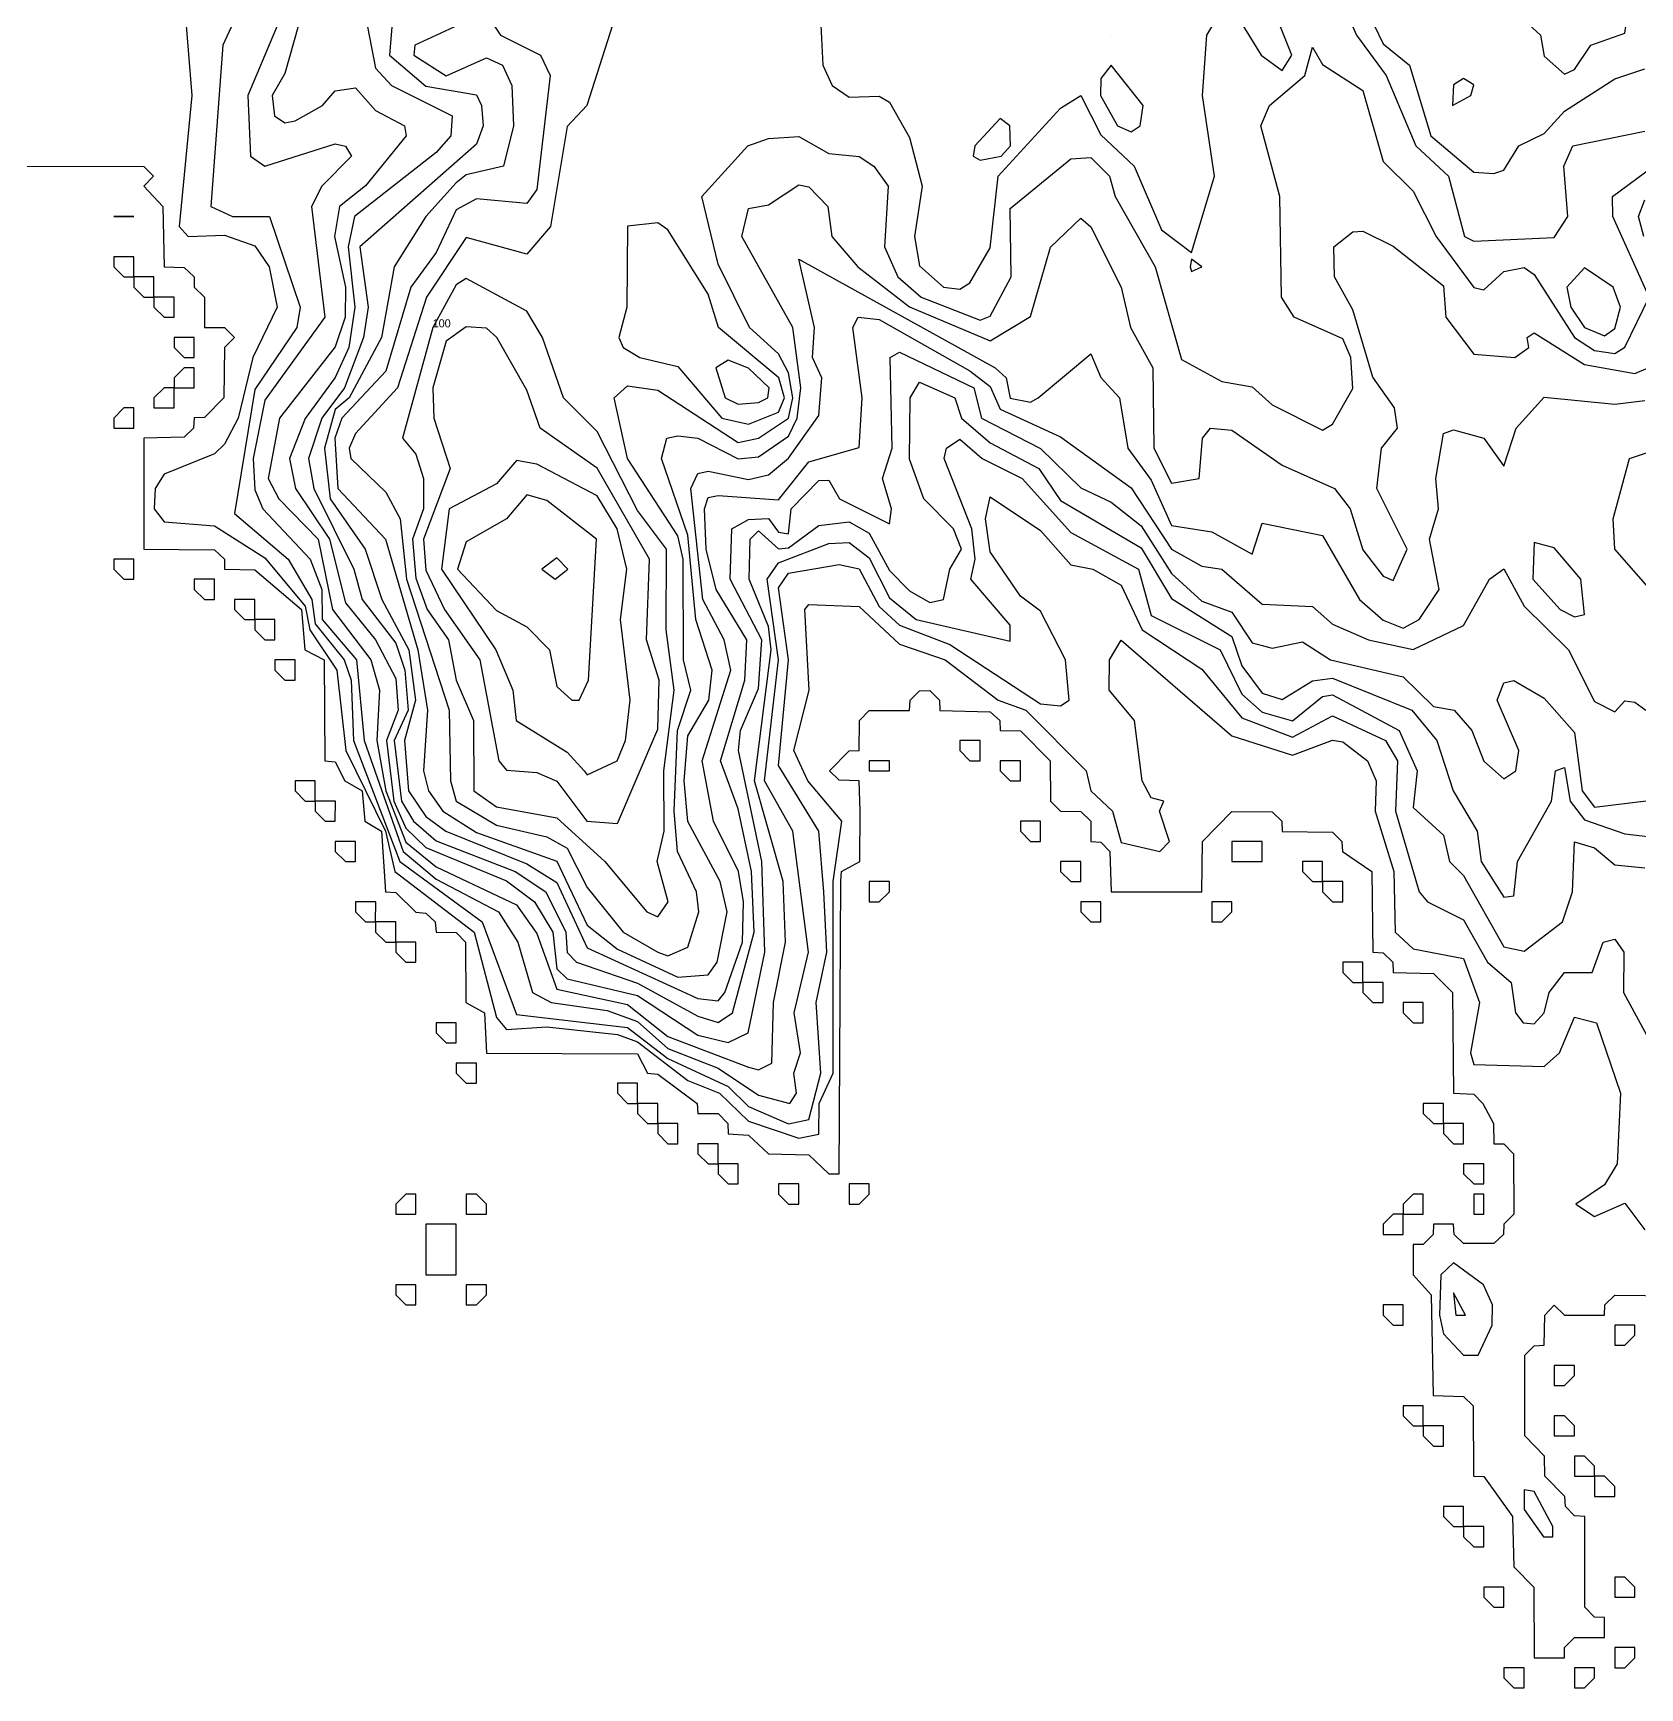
# Model space of a CAD drawing. Header units: metres. Extents: x 310028 to 360472, y 4137098 to 4159193.
# Drawn here: x 351607 to 354000, y 4140818 to 4143280 of the extents above; entities that cross this region are included whole.
import ezdxf

# ---------------------------------------------------------------- set-up
doc = ezdxf.new("R2010")
doc.units = ezdxf.units.M
for name, color, linetype in [('COAST', 5, 'Continuous'), ('CONTOUR', 254, 'Continuous'), ('CONTOUR_INDEX', 33, 'Continuous'), ('CONTOUR_LABELS', 7, 'Continuous')]:
    doc.layers.add(name, color=color, linetype=linetype)

msp = doc.modelspace()

# ---------------------------------------------------------------- linework, layer by layer
at = {"layer": 'COAST'}
for points in [[(351562.5, 4143082.4), (351772.5, 4143081.8), (351787, 4143067.5), (351772.5, 4143052.5), (351800.5, 4143022.5), (351802.4, 4142932.5), (351832.5, 4142931.7), (351847.2, 4142917.5), (351847.5, 4142902.5), (351862.5, 4142887.5), (351862.5, 4142842.5), (351892.5, 4142842.4), (351907.5, 4142827.5), (351892.5, 4142812.5), (351891.4, 4142737.5), (351862.5, 4142708.3), (351847.5, 4142707.6), (351846.5, 4142692.5), (351832.5, 4142679.2), (351772.4, 4142677.5), (351772.4, 4142512.5), (351877.5, 4142511.4), (351892.3, 4142497.5), (351892.5, 4142482.5), (351937.5, 4142481.6), (352007.2, 4142422.5), (352012.3, 4142362.5), (352040.8, 4142347.5), (352042.1, 4142197.5), (352057.5, 4142195.7), (352071.6, 4142167.5), (352097.5, 4142152.5), (352101.4, 4142107.5), (352126.4, 4142092.5), (352132.3, 4142002.5), (352147.5, 4142001.6), (352177.5, 4141972), (352192.5, 4141970.5), (352206.2, 4141957.5), (352207.5, 4141942.2), (352237.5, 4141942), (352251.2, 4141927.5), (352252, 4141837.5), (352279.6, 4141822.5), (352282.5, 4141762.3), (352507.5, 4141761.4), (352522.5, 4141732.4), (352537.5, 4141731), (352596.4, 4141687.5), (352597.5, 4141672.3), (352627.5, 4141672.3), (352641.7, 4141657.5), (352642.5, 4141642.4), (352672.5, 4141640.4), (352702.5, 4141612.2), (352762.5, 4141610.8), (352792.5, 4141582.5), (352807.5, 4141582.5), (352810.2, 4142017.5), (352811.2, 4142032.5), (352838.3, 4142047.5), (352838.8, 4142122.5), (352837.5, 4142167.5), (352807.5, 4142168.5), (352793.4, 4142182.5), (352822.5, 4142212.4), (352837.5, 4142212.5), (352837.8, 4142257.5), (352852.5, 4142272), (352912.5, 4142272.2), (352913.5, 4142287.5), (352927.5, 4142301.6), (352942.5, 4142301.8), (352957, 4142287.5), (352957.5, 4142272.4), (353032.5, 4142270.5), (353046.7, 4142257.5), (353047.5, 4142242.3), (353077.5, 4142242.2), (353121.8, 4142197.5), (353122.5, 4142137.5), (353137.5, 4142122.5), (353167.5, 4142121.7), (353182.3, 4142107.5), (353182.3, 4142077.5), (353197.5, 4142076.4), (353210.8, 4142062.5), (353212.5, 4142002.5), (353347.5, 4142002.5), (353348.6, 4142077.5), (353392.5, 4142121.8), (353452.5, 4142121.6), (353466.9, 4142107.5), (353467.5, 4142092.4), (353542.5, 4142091.1), (353556.4, 4142077.5), (353557.4, 4142062.5), (353601, 4142032.5), (353602.4, 4141912.5), (353617.5, 4141911.8), (353632.2, 4141897.5), (353632.5, 4141882.5), (353692.5, 4141880.7), (353721.1, 4141852.5), (353722.4, 4141702.5), (353752.5, 4141701), (353766.3, 4141687.5), (353782.1, 4141657.5), (353782.4, 4141627.5), (353797.5, 4141627.1), (353812, 4141612.5), (353812.2, 4141522.5), (353797.4, 4141507.5), (353796.8, 4141492.5), (353782.5, 4141478.7), (353737.5, 4141479.1), (353723.4, 4141492.5), (353722.5, 4141507.7), (353692.5, 4141507.5), (353692.3, 4141492.5), (353677.5, 4141477.6), (353662.5, 4141477.5), (353662.4, 4141432.5), (353689.1, 4141402.5), (353692.4, 4141252.5), (353737.5, 4141251.4), (353751.9, 4141237.5), (353752.4, 4141132.5), (353767.5, 4141132.1), (353810.4, 4141072.5), (353812.2, 4140997.5), (353842.1, 4140967.5), (353842.5, 4140862.5), (353887.5, 4140862.5), (353887.5, 4140877.5), (353902.5, 4140892.3), (353947.5, 4140892.5), (353947.5, 4140922.5), (353932.5, 4140922.7), (353918.1, 4140937.5), (353917.8, 4141072.5), (353902.5, 4141073.8), (353889.3, 4141087.5), (353888.1, 4141102.5), (353858.5, 4141132.5), (353857.9, 4141162.5), (353828.7, 4141192.5), (353828.7, 4141312.5), (353842.5, 4141326.8), (353857.6, 4141327.5), (353858.3, 4141372.5), (353872.5, 4141387.1), (353887.5, 4141372.4), (353947.5, 4141372.5), (353947.6, 4141387.5), (353962.5, 4141401.8), (354052.5, 4141401.2)], [(351727.5, 4143007.5), (351757.5, 4143007.5), (351727.5, 4143007.5)], [(351727.5, 4142932.5), (351742.5, 4142917.5), (351757.5, 4142917.5), (351757.5, 4142947.5), (351727.5, 4142947.5), (351727.5, 4142932.5)], [(351757.5, 4142902.5), (351772.5, 4142887.5), (351787.5, 4142887.5), (351787.5, 4142917.5), (351757.5, 4142917.5), (351757.5, 4142902.5)], [(351787.5, 4142872.5), (351802.5, 4142857.5), (351817.5, 4142857.5), (351817.5, 4142887.5), (351787.5, 4142887.5), (351787.5, 4142872.5)], [(351817.5, 4142812.5), (351832.5, 4142797.5), (351847.5, 4142797.5), (351847.5, 4142827.5), (351817.5, 4142827.5), (351817.5, 4142812.5)], [(351817.5, 4142752.5), (351847.5, 4142752.5), (351847.5, 4142782.5), (351832.5, 4142782.5), (351817.5, 4142767.5), (351817.5, 4142752.5)], [(351787.5, 4142722.5), (351817.5, 4142722.5), (351817.5, 4142752.5), (351802.5, 4142752.5), (351787.5, 4142737.5), (351787.5, 4142722.5)], [(351727.5, 4142692.5), (351757.5, 4142692.5), (351757.5, 4142722.5), (351742.5, 4142722.5), (351727.5, 4142707.5), (351727.5, 4142692.5)], [(351727.5, 4142482.5), (351742.5, 4142467.5), (351757.5, 4142467.5), (351757.5, 4142497.5), (351727.5, 4142497.5), (351727.5, 4142482.5)], [(351847.5, 4142452.5), (351862.5, 4142437.5), (351877.5, 4142437.5), (351877.5, 4142467.5), (351847.5, 4142467.5), (351847.5, 4142452.5)], [(351907.5, 4142422.5), (351922.5, 4142407.5), (351937.5, 4142407.5), (351937.5, 4142437.5), (351907.5, 4142437.5), (351907.5, 4142422.5)], [(351937.5, 4142392.5), (351952.5, 4142377.5), (351967.5, 4142377.5), (351967.6, 4142407.5), (351937.5, 4142407.5), (351937.5, 4142392.5)], [(351967.5, 4142332.5), (351982.5, 4142317.5), (351997.5, 4142317.5), (351997.6, 4142347.5), (351967.5, 4142347.5), (351967.5, 4142332.5)], [(352987.5, 4142212.5), (353002.5, 4142197.5), (353017.5, 4142197.5), (353017.5, 4142227.5), (352987.5, 4142227.5), (352987.5, 4142212.5)], [(352852.5, 4142182.5), (352882.5, 4142182.5), (352882.5, 4142197.5), (352852.5, 4142197.5), (352852.5, 4142182.5)], [(353047.5, 4142182.5), (353062.5, 4142167.5), (353077.5, 4142167.5), (353077.5, 4142197.5), (353047.5, 4142197.5), (353047.5, 4142182.5)], [(351997.5, 4142152.5), (352012.5, 4142137.5), (352027.5, 4142137.5), (352027.5, 4142167.5), (351997.5, 4142167.5), (351997.5, 4142152.5)], [(352027.5, 4142122.5), (352042.5, 4142107.5), (352057.5, 4142107.5), (352057.6, 4142137.5), (352027.5, 4142137.5), (352027.5, 4142122.5)], [(353077.5, 4142092.5), (353092.5, 4142077.5), (353107.5, 4142077.5), (353107.5, 4142107.5), (353077.5, 4142107.5), (353077.5, 4142092.5)], [(352057.5, 4142062.5), (352072.5, 4142047.5), (352087.5, 4142047.5), (352087.6, 4142077.5), (352057.5, 4142077.5), (352057.5, 4142062.5)], [(353392.5, 4142062.5), (353392.5, 4142047.5), (353437.5, 4142047.5), (353437.5, 4142077.5), (353392.5, 4142077.5), (353392.5, 4142062.5)], [(353137.5, 4142032.5), (353152.5, 4142017.5), (353167.5, 4142017.5), (353167.5, 4142047.5), (353137.5, 4142047.5), (353137.5, 4142032.5)], [(353497.5, 4142032.5), (353512.5, 4142017.5), (353527.5, 4142017.5), (353527.5, 4142047.5), (353497.5, 4142047.5), (353497.5, 4142032.5)], [(352852.5, 4142002.5), (352852.5, 4141987.5), (352867.5, 4141987.5), (352882.5, 4142002.5), (352882.5, 4142017.5), (352852.5, 4142017.5), (352852.5, 4142002.5)], [(353527.5, 4142002.5), (353542.5, 4141987.5), (353557.5, 4141987.5), (353557.5, 4142017.5), (353527.5, 4142017.5), (353527.5, 4142002.5)], [(352087.5, 4141972.5), (352102.5, 4141957.5), (352117.5, 4141957.5), (352117.6, 4141987.5), (352087.5, 4141987.5), (352087.5, 4141972.5)], [(353167.5, 4141972.5), (353182.5, 4141957.5), (353197.5, 4141957.5), (353197.5, 4141987.5), (353167.5, 4141987.5), (353167.5, 4141972.5)], [(353362.5, 4141972.5), (353362.5, 4141957.5), (353377.5, 4141957.5), (353392.5, 4141972.5), (353392.5, 4141987.5), (353362.5, 4141987.5), (353362.5, 4141972.5)], [(352117.5, 4141942.5), (352132.5, 4141927.5), (352147.5, 4141927.5), (352147.5, 4141957.5), (352117.5, 4141957.5), (352117.5, 4141942.5)], [(352147.5, 4141912.5), (352162.5, 4141897.5), (352177.5, 4141897.5), (352177.5, 4141927.5), (352147.5, 4141927.5), (352147.5, 4141912.5)], [(353557.5, 4141882.5), (353572.5, 4141867.5), (353587.5, 4141867.5), (353587.5, 4141897.5), (353557.5, 4141897.5), (353557.5, 4141882.5)], [(353587.5, 4141852.5), (353602.5, 4141837.5), (353617.5, 4141837.5), (353617.5, 4141867.5), (353587.5, 4141867.5), (353587.5, 4141852.5)], [(353647.5, 4141822.5), (353662.5, 4141807.5), (353677.5, 4141807.5), (353677.5, 4141837.5), (353647.5, 4141837.5), (353647.5, 4141822.5)], [(352207.5, 4141792.5), (352222.5, 4141777.5), (352237.5, 4141777.5), (352237.5, 4141807.5), (352207.5, 4141807.5), (352207.5, 4141792.5)], [(352237.5, 4141732.5), (352252.5, 4141717.5), (352267.5, 4141717.5), (352267.5, 4141747.5), (352237.5, 4141747.5), (352237.5, 4141732.5)], [(352477.5, 4141702.5), (352492.5, 4141687.5), (352507.5, 4141687.5), (352507.6, 4141717.5), (352477.5, 4141717.5), (352477.5, 4141702.5)], [(352507.5, 4141672.5), (352522.5, 4141657.5), (352537.5, 4141657.5), (352537.5, 4141687.5), (352507.5, 4141687.5), (352507.5, 4141672.5)], [(353677.5, 4141672.5), (353692.5, 4141657.5), (353707.5, 4141657.5), (353707.5, 4141687.5), (353677.5, 4141687.5), (353677.5, 4141672.5)], [(352537.5, 4141642.5), (352552.5, 4141627.5), (352567.5, 4141627.5), (352567.5, 4141657.5), (352537.5, 4141657.5), (352537.5, 4141642.5)], [(353707.5, 4141642.5), (353722.5, 4141627.5), (353737.5, 4141627.5), (353737.5, 4141657.5), (353707.5, 4141657.5), (353707.5, 4141642.5)], [(352597.5, 4141612.5), (352612.5, 4141597.5), (352627.5, 4141597.5), (352627.5, 4141627.5), (352597.5, 4141627.5), (352597.5, 4141612.5)], [(352627.5, 4141582.5), (352642.5, 4141567.5), (352657.5, 4141567.5), (352657.5, 4141597.5), (352627.5, 4141597.5), (352627.5, 4141582.5)], [(353737.5, 4141582.5), (353752.5, 4141567.5), (353767.5, 4141567.5), (353767.5, 4141597.5), (353737.5, 4141597.5), (353737.5, 4141582.5)], [(352147.5, 4141522.5), (352177.5, 4141522.5), (352177.5, 4141552.5), (352162.5, 4141552.5), (352147.5, 4141537.5), (352147.5, 4141522.5)], [(352252.5, 4141522.5), (352282.5, 4141522.5), (352282.5, 4141537.5), (352267.5, 4141552.5), (352252.5, 4141552.5), (352252.5, 4141522.5)], [(352717.5, 4141552.5), (352732.5, 4141537.5), (352747.5, 4141537.5), (352747.5, 4141567.5), (352717.5, 4141567.5), (352717.5, 4141552.5)], [(352822.5, 4141552.5), (352822.5, 4141537.5), (352837.5, 4141537.5), (352852.5, 4141552.5), (352852.5, 4141567.5), (352822.5, 4141567.5), (352822.5, 4141552.5)], [(353647.5, 4141522.5), (353677.5, 4141522.5), (353677.5, 4141552.5), (353662.5, 4141552.5), (353647.5, 4141537.5), (353647.5, 4141522.5)], [(353752.5, 4141522.5), (353767.5, 4141522.5), (353767.5, 4141552.5), (353752.5, 4141552.5), (353752.5, 4141522.5)], [(352192.4, 4141432.5), (352237.6, 4141432.5), (352237.5, 4141507.5), (352192.5, 4141507.5), (352192.4, 4141432.5)], [(353617.5, 4141492.5), (353647.5, 4141492.5), (353647.5, 4141522.5), (353632.5, 4141522.5), (353617.5, 4141507.5), (353617.5, 4141492.5)], [(352147.5, 4141402.5), (352162.5, 4141387.5), (352177.5, 4141387.5), (352177.5, 4141417.5), (352147.5, 4141417.5), (352147.5, 4141402.5)], [(352252.5, 4141402.5), (352252.5, 4141387.5), (352267.5, 4141387.5), (352282.5, 4141402.5), (352282.5, 4141417.5), (352252.5, 4141417.5), (352252.5, 4141402.5)], [(353617.5, 4141372.5), (353632.5, 4141357.5), (353647.5, 4141357.5), (353647.5, 4141387.5), (353617.5, 4141387.5), (353617.5, 4141372.5)], [(353962.5, 4141342.5), (353962.5, 4141327.5), (353977.5, 4141327.5), (353992.5, 4141342.5), (353992.5, 4141357.5), (353962.5, 4141357.5), (353962.5, 4141342.5)], [(353872.5, 4141282.5), (353872.5, 4141267.5), (353887.5, 4141267.5), (353902.5, 4141282.5), (353902.5, 4141297.5), (353872.5, 4141297.5), (353872.5, 4141282.5)], [(353647.5, 4141222.5), (353662.5, 4141207.5), (353677.5, 4141207.5), (353677.5, 4141237.5), (353647.5, 4141237.5), (353647.5, 4141222.5)], [(353677.5, 4141192.5), (353692.5, 4141177.5), (353707.5, 4141177.5), (353707.5, 4141207.5), (353677.5, 4141207.5), (353677.5, 4141192.5)], [(353872.5, 4141192.5), (353902.5, 4141192.5), (353902.5, 4141207.5), (353887.5, 4141222.5), (353872.5, 4141222.5), (353872.5, 4141192.5)], [(353902.5, 4141132.5), (353932.5, 4141132.5), (353932.5, 4141147.5), (353917.5, 4141162.5), (353902.5, 4141162.5), (353902.5, 4141132.5)], [(353932.5, 4141102.5), (353962.5, 4141102.5), (353962.5, 4141117.5), (353947.5, 4141132.5), (353932.5, 4141132.5), (353932.5, 4141102.5)], [(353707.5, 4141072.5), (353722.5, 4141057.5), (353737.5, 4141057.5), (353737.5, 4141087.5), (353707.5, 4141087.5), (353707.5, 4141072.5)], [(353737.5, 4141042.5), (353752.5, 4141027.5), (353767.5, 4141027.5), (353767.5, 4141057.5), (353737.5, 4141057.5), (353737.5, 4141042.5)], [(353767.5, 4140952.5), (353782.5, 4140937.5), (353797.5, 4140937.5), (353797.5, 4140967.5), (353767.5, 4140967.5), (353767.5, 4140952.5)], [(353962.5, 4140952.5), (353992.5, 4140952.5), (353992.5, 4140967.5), (353977.5, 4140982.5), (353962.5, 4140982.5), (353962.5, 4140952.5)], [(353962.5, 4140862.5), (353962.5, 4140847.5), (353977.5, 4140847.5), (353992.5, 4140862.5), (353992.5, 4140877.5), (353962.5, 4140877.5), (353962.5, 4140862.5)], [(353797.5, 4140832.5), (353812.5, 4140817.5), (353827.5, 4140817.5), (353827.5, 4140847.5), (353797.5, 4140847.5), (353797.5, 4140832.5)], [(353902.5, 4140832.5), (353902.5, 4140817.5), (353917.5, 4140817.5), (353932.5, 4140832.5), (353932.5, 4140847.5), (353902.5, 4140847.5), (353902.5, 4140832.5)]]:
    msp.add_lwpolyline(points, dxfattribs=at)
at = {"layer": 'CONTOUR'}
for points, elevation in [([(353797.5, 4143327.3), (353851.8, 4143277.5), (353857.5, 4143246.1), (353887.5, 4143219.2), (353902.5, 4143226.2), (353926.9, 4143262.5), (353977.5, 4143280.3), (353986.1, 4143337.5)], 120), ([(351833.1, 4143322.5), (351844, 4143187.5), (351825, 4142992.5), (351838.3, 4142977.5), (351892.5, 4142979.8), (351937.5, 4142964), (351959.1, 4142932.5), (351971.1, 4142872.5), (351934.8, 4142797.5), (351912.6, 4142707.5), (351892.5, 4142668.6), (351877.5, 4142654.2), (351802.5, 4142624), (351789.1, 4142602.5), (351788, 4142572.5), (351802.5, 4142553.2), (351877.5, 4142547.3), (351952.5, 4142499.3), (352012.5, 4142427.6), (352019.6, 4142392.5), (352059.8, 4142332.5), (352072.9, 4142212.5), (352132.3, 4142092.5), (352146.2, 4142032.5), (352264.1, 4141942.5), (352297.5, 4141815.2), (352312.5, 4141797.4), (352372.5, 4141801.6), (352477.5, 4141789.9), (352507.5, 4141779.1), (352582.5, 4141721.3), (352629.6, 4141702.5), (352672.5, 4141660.8), (352747.5, 4141635.5), (352777.5, 4141641.8), (352777.8, 4141687.5), (352798.8, 4141732.5), (352799, 4142017.5), (352811.7, 4142107.5), (352761.1, 4142167.5), (352740.2, 4142212.5), (352763.2, 4142302.5), (352756.4, 4142422.5), (352762.5, 4142429.9), (352837.5, 4142427.2), (352897.5, 4142371.2), (352965.7, 4142347.5), (353044.6, 4142287.5), (353085.5, 4142272.5), (353175.3, 4142182.5), (353182.5, 4142152.5), (353214.7, 4142122.5), (353227.5, 4142076), (353285, 4142062.5), (353299.8, 4142077.5), (353284.6, 4142122.5), (353291, 4142137.5), (353272.5, 4142142.5), (353259, 4142167.5), (353247.3, 4142257.5), (353209.8, 4142302.5), (353210.3, 4142347.5), (353227.5, 4142377), (353392.5, 4142234.3), (353482.5, 4142205.8), (353542.5, 4142228), (353557.5, 4142225.4), (353594.4, 4142197.5), (353607.2, 4142167.5), (353605.7, 4142122.5), (353633.4, 4142032.5), (353635.6, 4141942.5), (353662.5, 4141917.6), (353737.5, 4141902.9), (353760.9, 4141837.5), (353747.8, 4141762.5), (353752.5, 4141745.4), (353857.5, 4141742.6), (353880.5, 4141762.5), (353902.5, 4141815.6), (353935.6, 4141807.5), (353971.1, 4141702.5), (353966.1, 4141597.5), (353947.5, 4141566.2), (353904.5, 4141537.5), (353932.5, 4141519.3), (353977.5, 4141538.9), (354007.5, 4141499.1)], 10), ([(351917.7, 4143322.5), (351890, 4143262.5), (351872, 4143022.5), (351904.4, 4143007.5), (351959.3, 4143007.5), (352005.1, 4142872.5), (352000.4, 4142842.5), (351937.5, 4142750.2), (351907.5, 4142565.7), (351987.4, 4142497.5), (352022.6, 4142437.5), (352027.5, 4142401.3), (352070.8, 4142347.5), (352081, 4142317.5), (352084.4, 4142227.5), (352153.5, 4142047.5), (352276.2, 4141957.5), (352327.5, 4141819.8), (352492.5, 4141800.6), (352552.5, 4141754.2), (352642.5, 4141712.4), (352672.5, 4141682.7), (352732.5, 4141657), (352762.5, 4141663.4), (352780.2, 4141732.5), (352773.4, 4141837.5), (352789.2, 4141912.5), (352784.9, 4142002.5), (352777.4, 4142092.5), (352717.5, 4142190.3), (352732.3, 4142347.5), (352717.5, 4142455), (352732.5, 4142476.6), (352807.5, 4142489.6), (352837.5, 4142483), (352867.5, 4142426.9), (352897.5, 4142399.2), (352972.5, 4142370.5), (353107.5, 4142282.2), (353137.5, 4142279.2), (353150.1, 4142287.5), (353144.5, 4142347.5), (353107.5, 4142420.3), (353077.5, 4142442.2), (353032.5, 4142508.4), (353025.7, 4142557.5), (353032.5, 4142590.4), (353107.5, 4142540.2), (353152.5, 4142489.1), (353185.4, 4142482.5), (353227.5, 4142458.7), (353258.8, 4142392.5), (353347.5, 4142333.8), (353407.5, 4142261.3), (353482.5, 4142232.5), (353542.5, 4142264.2), (353621.2, 4142227.5), (353638.8, 4142197.5), (353636, 4142122.5), (353671.5, 4142002.5), (353683.5, 4141987.5), (353737.5, 4141960.9), (353773.3, 4141897.5), (353808.2, 4141867.5), (353814.7, 4141822.5), (353826.3, 4141807.5), (353842.5, 4141806), (353857.5, 4141822.1), (353864.7, 4141852.5), (353887.5, 4141882.2), (353929.1, 4141882.5), (353945.4, 4141927.5), (353962.5, 4141931.9), (353976, 4141912.5), (353975.8, 4141852.5), (354016.1, 4141777.5)], 20), ([(351977.7, 4143307.5), (351927.4, 4143187.5), (351931.4, 4143097.5), (351952.5, 4143082.2), (352057.5, 4143115.9), (352072.5, 4143112.4), (352081.7, 4143097.5), (352037.5, 4143052.5), (352022.1, 4143022.5), (352042, 4142857.5), (351952.5, 4142734.3), (351935.2, 4142647.5), (351937.5, 4142600.8), (351949.5, 4142572.5), (352020.1, 4142497.5), (352037.6, 4142452.5), (352038, 4142407.5), (352089.2, 4142347.5), (352100.5, 4142227.5), (352158.3, 4142062.5), (352207.5, 4142021.4), (352300.6, 4141972.5), (352329.3, 4141927.5), (352351.3, 4141852.5), (352378.8, 4141837.5), (352462.5, 4141825.6), (352507.5, 4141809.4), (352552.5, 4141769.3), (352627.5, 4141739.8), (352687.5, 4141699.8), (352734.4, 4141687.5), (352744, 4141702.5), (352740.4, 4141732.5), (352750.3, 4141762.5), (352740.9, 4141822.5), (352762.1, 4141912.5), (352738.6, 4142092.5), (352696.4, 4142167.5), (352717.2, 4142347.5), (352700.7, 4142467.5), (352717.5, 4142492.2), (352792.5, 4142520.6), (352822.5, 4142522.2), (352852.5, 4142499.4), (352882.5, 4142440), (352922.4, 4142407.5), (353062.5, 4142375.4), (353062.5, 4142399.1), (353003.6, 4142467.5), (353010.4, 4142497.5), (353005.3, 4142542.5), (352964.1, 4142647.5), (352967.5, 4142662.5), (352987.5, 4142676.2), (353020.7, 4142647.5), (353080.4, 4142617.5), (353152.5, 4142537.1), (353253.2, 4142482.5), (353272.5, 4142413.8), (353374.8, 4142362.5), (353407.5, 4142296.7), (353437.5, 4142269.9), (353482.5, 4142257), (353527.5, 4142293.2), (353542.5, 4142295.5), (353641.5, 4142242.5), (353668.4, 4142182.5), (353662.5, 4142127.8), (353707.5, 4142086.5), (353716.5, 4142047.5), (353737.5, 4142026.6), (353797.5, 4141920.3), (353827.5, 4141913.9), (353884.7, 4141957.5), (353899.4, 4142002.5), (353902.5, 4142076.9), (353932.5, 4142067.7), (353962.5, 4142042.7), (354007.5, 4142038.1)], 30), ([(352143.3, 4143307.5), (352138.1, 4143247.5), (352192.5, 4143201.7), (352267.5, 4143188.6), (352275.3, 4143172.5), (352277.4, 4143142.5), (352267.5, 4143115.4), (352093.9, 4142962.5), (352106.3, 4142872.5), (352099.3, 4142827.5), (352071.4, 4142752.5), (352037.4, 4142707.5), (352017.6, 4142647.5), (352025.6, 4142602.5), (352085, 4142482.5), (352097.5, 4142437.5), (352147.5, 4142372.7), (352161, 4142332.5), (352166.1, 4142272.5), (352145.1, 4142227.5), (352155.8, 4142137.5), (352173.7, 4142107.5), (352207.5, 4142078.3), (352325.3, 4142032.5), (352371, 4142002.5), (352400.6, 4141942.5), (352402.5, 4141912), (352416.8, 4141897.5), (352507.5, 4141866.3), (352597.5, 4141817.3), (352627.5, 4141808), (352648.9, 4141822.5), (352681.2, 4141942.5), (352677.2, 4142032.5), (352657.5, 4142125.9), (352630.8, 4142197.5), (352667, 4142317.5), (352670.2, 4142377.5), (352624.4, 4142452.5), (352609.8, 4142512.5), (352607.4, 4142572.5), (352612.5, 4142589.2), (352627.5, 4142592.1), (352717.5, 4142585.7), (352762.5, 4142642.3), (352837.5, 4142663.8), (352842.1, 4142737.5), (352828, 4142842.5), (352835.8, 4142857.5), (352867.5, 4142854.4), (353002.5, 4142777.9), (353032.5, 4142754.3), (353047.5, 4142720.8), (353137.5, 4142679.7), (353242.5, 4142603.5), (353302.5, 4142512.5), (353347.5, 4142486.9), (353377.5, 4142482.7), (353437.5, 4142430.7), (353512.5, 4142426.9), (353542.5, 4142400.6), (353595.9, 4142377.5), (353662.5, 4142363), (353737.5, 4142398.9), (353776.1, 4142467.5), (353797.5, 4142482.9), (353827.5, 4142427.3), (353893.7, 4142362.5), (353932.5, 4142285.7), (353962.5, 4142270.2), (353977.5, 4142286.8), (353992.5, 4142284.6), (354008.9, 4142272.5)], 60), ([(352283.3, 4143307.5), (352303.6, 4143277.5), (352363.2, 4143247.5), (352377.4, 4143217.5), (352357.5, 4143047.7), (352342.5, 4143026.9), (352267.5, 4143033.7), (352237.5, 4143017.4), (352207.5, 4142953.8), (352169.8, 4142902.5), (352132.5, 4142777.2), (352067, 4142707.5), (352056.7, 4142677.5), (352061.2, 4142602.5), (352132, 4142527.5), (352180.4, 4142362.5), (352194.7, 4142272.5), (352188.7, 4142182.5), (352196.4, 4142152.5), (352217.8, 4142122.5), (352267.5, 4142090.6), (352387.5, 4142047.8), (352432.5, 4141952.7), (352477.5, 4141916.8), (352567.5, 4141875.4), (352612.5, 4141879), (352626.1, 4141897.5), (352640.8, 4141972.5), (352630.3, 4142017.5), (352582.5, 4142107.2), (352577.1, 4142167.5), (352582.5, 4142234.4), (352613.6, 4142287.5), (352618.7, 4142332.5), (352594.3, 4142407.5), (352582.5, 4142533.3), (352543, 4142647.5), (352551, 4142677.5), (352567.5, 4142681), (352597.5, 4142677.7), (352657.5, 4142646.7), (352687.5, 4142649.6), (352732.5, 4142680.5), (352745.2, 4142707.5), (352750.6, 4142752.5), (352738.5, 4142842.5), (352663, 4142977.5), (352672.5, 4143019.4), (352702.5, 4143024.8), (352747.5, 4143054.4), (352762.5, 4143051.9), (352790.8, 4143022.5), (352796.8, 4142977.5), (352835.5, 4142932.5), (352912.5, 4142872.9), (353032.5, 4142822.6), (353092.5, 4142858.8), (353122.5, 4142962), (353167.5, 4143005), (353182.5, 4142992.3), (353227.5, 4142902.1), (353241.3, 4142842.5), (353274.9, 4142782.5), (353276.4, 4142662.5), (353302.5, 4142610.5), (353343.9, 4142617.5), (353348.6, 4142677.5), (353360.6, 4142692.5), (353392.5, 4142689.5), (353467.5, 4142637.4), (353545.4, 4142602.5), (353568.7, 4142572.5), (353587.5, 4142511.5), (353617.5, 4142472.1), (353632.5, 4142465.5), (353653.5, 4142512.5), (353608.1, 4142602.5), (353615.4, 4142662.5), (353639, 4142692.5), (353634.5, 4142722.5), (353602.5, 4142768.2), (353572.5, 4142868.7), (353545.3, 4142917.5), (353544.3, 4142962.5), (353572.5, 4142984.5), (353587.5, 4142985.6), (353632.5, 4142963.5), (353707.5, 4142904.5), (353711.2, 4142857.5), (353752.5, 4142802.8), (353814, 4142797.5), (353834.8, 4142812.5), (353832, 4142827.5), (353842.5, 4142834.3), (353917.5, 4142787), (353992.5, 4142773.6), (354012.4, 4142782.5)], 80), ([(352002.9, 4143292.5), (351982.5, 4143220.4), (351963.7, 4143187.5), (351966.8, 4143157.5), (351982.5, 4143146.8), (351997.5, 4143150), (352038.3, 4143172.5), (352057.5, 4143194.4), (352087.5, 4143198.8), (352117.5, 4143165.5), (352160.4, 4143142.5), (352163.1, 4143127.5), (352102.5, 4143053.2), (352063.9, 4143022.5), (352056.5, 4142977.5), (352072.5, 4142902.5), (352072.1, 4142857.5), (352057.5, 4142813.6), (351974.4, 4142707.5), (351957.4, 4142617.5), (351973.2, 4142587.5), (352032.1, 4142527.5), (352053.1, 4142422.5), (352110.4, 4142347.5), (352123.1, 4142302.5), (352119.5, 4142227.5), (352132.5, 4142152.5), (352162.5, 4142076.1), (352207.5, 4142039.6), (352327.5, 4141982.8), (352357.5, 4141940.5), (352387.5, 4141857.3), (352492.5, 4141834.5), (352552.5, 4141787), (352672.5, 4141741.3), (352687.5, 4141737.2), (352707.2, 4141747.5), (352709.7, 4141837.5), (352727.9, 4141927.5), (352724.2, 4142017.5), (352681.8, 4142167.5), (352706.3, 4142362.5), (352702.5, 4142397.5), (352673.5, 4142467.5), (352675.4, 4142527.5), (352687.5, 4142539.8), (352717.5, 4142513.1), (352732.5, 4142514.6), (352777.5, 4142547.8), (352822.5, 4142553), (352852.5, 4142536.2), (352882.5, 4142480.4), (352912.5, 4142450.2), (352942.5, 4142432.9), (352963.2, 4142437.5), (352972.5, 4142482.5), (352990.1, 4142512.5), (352977.9, 4142542.5), (352933.7, 4142587.5), (352912.5, 4142646.1), (352913.2, 4142737.5), (352927.5, 4142761), (352980, 4142737.5), (352989.7, 4142707.5), (353032.5, 4142670.4), (353105.2, 4142632.5), (353137.5, 4142584.8), (353257.5, 4142514.5), (353302.5, 4142439), (353392.5, 4142382.2), (353407.5, 4142338.6), (353437.5, 4142297.8), (353467.5, 4142288.8), (353512.5, 4142316.2), (353542.5, 4142320.5), (353660.2, 4142272.5), (353697.7, 4142227.5), (353721.9, 4142152.5), (353757.7, 4142092.5), (353763.5, 4142047.5), (353797.5, 4141994.4), (353812.5, 4141996.5), (353817.7, 4142047.5), (353868.4, 4142137.5), (353874.4, 4142182.5), (353887.5, 4142187.5), (353896.3, 4142137.5), (353917.5, 4142109.6), (353977.5, 4142088.7), (354037.5, 4142081.9)], 40), ([(352240.5, 4143292.5), (352175.7, 4143262.5), (352174.6, 4143247.5), (352222.5, 4143217.1), (352282.5, 4143243.5), (352306.5, 4143232.5), (352320.2, 4143202.5), (352322.8, 4143142.5), (352308, 4143082.5), (352252.5, 4143069.4), (352237.5, 4143057.7), (352192.5, 4143007.3), (352144.9, 4142932.5), (352126.3, 4142827.5), (352078, 4142737.5), (352057.5, 4142720.3), (352041.2, 4142662.5), (352049.7, 4142587.5), (352102, 4142512.5), (352126.8, 4142437.5), (352167, 4142362.5), (352177.1, 4142287.5), (352160.4, 4142227.5), (352166.5, 4142152.5), (352192.5, 4142114.3), (352221.8, 4142092.5), (352342.5, 4142043.9), (352387.5, 4142016.3), (352432.5, 4141918.8), (352597.5, 4141843.5), (352627.5, 4141840.3), (352637.5, 4141852.5), (352663.9, 4141927.5), (352665.2, 4141987.5), (352658, 4142032.5), (352620.5, 4142107.5), (352603.5, 4142197.5), (352646.2, 4142332.5), (352636.7, 4142377.5), (352604.6, 4142437.5), (352587, 4142602.5), (352597.5, 4142625.2), (352612.5, 4142628.3), (352672.5, 4142616), (352702.5, 4142623), (352732.5, 4142648), (352777.5, 4142711.4), (352781.9, 4142767.5), (352768.1, 4142797.5), (352771.1, 4142842.5), (352747.5, 4142943.9), (353039.8, 4142782.5), (353056.4, 4142767.5), (353062.5, 4142737.3), (353092.5, 4142731.4), (353104, 4142737.5), (353182.5, 4142803.3), (353197.5, 4142768), (353225.3, 4142737.5), (353237.3, 4142662.5), (353272.5, 4142614.9), (353302.5, 4142547.8), (353362.5, 4142538.1), (353422.5, 4142505), (353437.5, 4142551.1), (353527.5, 4142532.5), (353582.4, 4142437.5), (353617.5, 4142406.7), (353647.5, 4142394.8), (353671.2, 4142407.5), (353701.1, 4142452.5), (353686.7, 4142527.5), (353700.3, 4142572.5), (353696.2, 4142617.5), (353707.5, 4142684.7), (353722.5, 4142689.8), (353767.5, 4142677.5), (353797.5, 4142635.7), (353815.7, 4142692.5), (353857.5, 4142738.5), (353962.5, 4142728.3), (354007.5, 4142733.4)], 70), ([(352470.1, 4143292.5), (352431.8, 4143172.5), (352402.5, 4143141.7), (352377.9, 4142992.5), (352342.5, 4142951.5), (352252.5, 4142976.2), (352193.4, 4142887.5), (352150, 4142752.5), (352087.5, 4142684.7), (352078.1, 4142662.5), (352080.6, 4142647.5), (352132.5, 4142597.2), (352154.2, 4142557.5), (352163.5, 4142467.5), (352227, 4142272.5), (352229, 4142167.5), (352237.5, 4142137.5), (352297.5, 4142101.8), (352372.5, 4142084), (352402.5, 4142067.3), (352432.5, 4142008.6), (352485.9, 4141942.5), (352537.9, 4141912.5)], 90), ([(353212.3, 4143277.5), (353212.3, 4143277.5)], 110), ([(353604.5, 4143292.5), (353617.5, 4143264.7), (353657.1, 4143232.5), (353688.8, 4143127.5), (353752.5, 4143073.3), (353782.5, 4143071.6), (353797.5, 4143076.6), (353819.9, 4143112.5), (353857.5, 4143130.8), (353887.5, 4143164.4), (353962.5, 4143212.4), (354007.5, 4143227.1)], 110), ([(352537.9, 4141912.5), (352552.5, 4141907.1), (352582.5, 4141919.9), (352598.8, 4141972.5), (352595.1, 4142002.5), (352567.2, 4142062.5), (352561.9, 4142122.5), (352567, 4142242.5), (352586.8, 4142302.5), (352575.9, 4142347.5), (352575.4, 4142497.5), (352567.5, 4142532.1), (352492.5, 4142647.3), (352472.7, 4142737.5), (352492.5, 4142755.5), (352537.5, 4142748.8), (352657.5, 4142671.2), (352687.5, 4142677.6), (352732.2, 4142707.5), (352738.8, 4142737.5), (352732.5, 4142774.6), (352717.5, 4142803.1), (352674.2, 4142842.5), (352627.5, 4142936.5), (352603.1, 4143037.5), (352671.7, 4143112.5), (352702.5, 4143123.6), (352747.5, 4143126.5), (352792.5, 4143101.1), (352837.5, 4143096.7), (352859.3, 4143082.5), (352880.9, 4143052.5), (352875, 4142962.5), (352895.1, 4142917.5), (352929.9, 4142887.5), (353017.5, 4142853.4), (353032.5, 4142859.3), (353063.6, 4142917.5), (353062.5, 4143019.3), (353152.5, 4143093.5), (353182.5, 4143095.4), (353210.3, 4143067.5), (353218.6, 4143037.5), (353278.2, 4142932.5), (353317.5, 4142794.6), (353377.5, 4142761.9), (353422.5, 4142754), (353452.5, 4142727.4), (353527.5, 4142689.5), (353542.5, 4142698.3), (353572.5, 4142751.3), (353569.7, 4142797.5), (353557.5, 4142825.2), (353485.3, 4142857.5), (353466.3, 4142887.5), (353463.8, 4143037.5), (353435.5, 4143142.5), (353448.6, 4143172.5), (353501.2, 4143217.5), (353512.5, 4143259.6), (353527.5, 4143233.6), (353587.5, 4143194.9), (353617.5, 4143089.5), (353662.5, 4143045.2), (353696.6, 4142977.5), (353752.5, 4142901.6), (353767.5, 4142898.2), (353797.5, 4142925.6), (353827.5, 4142931.5), (353842.5, 4142921.1), (353902.5, 4142827.5), (353932.5, 4142808), (353962.5, 4142803.5), (353977.5, 4142813), (354013.6, 4142887.5), (353959.7, 4143007.5), (353959.1, 4143037.5), (354020.1, 4143082.5)], 90), ([(353222.3, 4143142.5), (353242.5, 4143133.4), (353256, 4143142.5), (353260.4, 4143172.5), (353212.5, 4143232.7), (353197.5, 4143213), (353196.6, 4143187.5), (353222.3, 4143142.5)], 110), ([(353721, 4143172.5), (353748.3, 4143187.5), (353752.5, 4143203.5), (353737.5, 4143213), (353722.5, 4143203.7), (353721, 4143172.5)], 120), ([(353007.2, 4143097.5), (353017.5, 4143091.5), (353048.7, 4143097.5), (353062.9, 4143112.5), (353061.6, 4143142.5), (353047.5, 4143153.4), (353009.8, 4143112.5), (353007.2, 4143097.5)], 110), ([(354005.6, 4142977.5), (353998.1, 4143007.5), (354007.5, 4143032.1)], 80), ([(352432, 4142107.5), (352477.5, 4142103.9), (352537.5, 4142244.6), (352539.6, 4142317.5), (352520.6, 4142377.5), (352525.3, 4142497.5), (352447.5, 4142633.1), (352362.3, 4142692.5), (352342.5, 4142749.1), (352298.2, 4142827.5), (352282.5, 4142841.2), (352252.5, 4142843.3), (352222.5, 4142822), (352202.7, 4142752.5), (352204.3, 4142707.5), (352228.7, 4142632.5), (352188.7, 4142527.5), (352192.5, 4142481), (352220, 4142422.5), (352272.6, 4142347.5), (352300.8, 4142197.5), (352312.5, 4142183.2), (352357.5, 4142180.2), (352387.5, 4142167.2), (352432, 4142107.5)], 110), ([(352638, 4142737.5), (352657.5, 4142728), (352687.5, 4142730.7), (352701.3, 4142737.5), (352703.3, 4142752.5), (352672.5, 4142781.7), (352642.5, 4142793.8), (352624.2, 4142782.5), (352638, 4142737.5)], 110), ([(354022.5, 4142443.8), (353962.6, 4142512.5), (353960, 4142557.5), (353984.4, 4142647.5), (354075, 4142677.5)], 60), ([(352428.2, 4142182.5), (352432.5, 4142176.4), (352477.2, 4142197.5), (352489.7, 4142227.5), (352496.4, 4142287.5), (352482.1, 4142407.5), (352491.7, 4142482.5), (352477.1, 4142542.5), (352447.5, 4142591.9), (352357.5, 4142639.1), (352327.5, 4142644.1), (352297.5, 4142609.6), (352226.9, 4142572.5), (352215.4, 4142482.5), (352296.3, 4142362.5), (352321.9, 4142302.5), (352326.7, 4142257.5), (352402.5, 4142210.2), (352428.2, 4142182.5)], 120), ([(352409.8, 4142287.5), (352420.5, 4142287.5), (352434.6, 4142317.5), (352446.4, 4142527.5), (352372.5, 4142584.6), (352342.5, 4142593), (352312.5, 4142557.6), (352252.5, 4142523.3), (352239.3, 4142482.5), (352297.5, 4142421.3), (352342.5, 4142396.6), (352376.2, 4142362.5), (352387.5, 4142308.1), (352409.8, 4142287.5)], 130), ([(353881.2, 4142422.5), (353902.5, 4142411.6), (353917.5, 4142415), (353912.2, 4142467.5), (353872.5, 4142514.5), (353842.5, 4142522.1), (353840.7, 4142467.5), (353881.2, 4142422.5)], 70), ([(352384.7, 4142467.5), (352403.7, 4142482.5), (352387.5, 4142499.7), (352365.1, 4142482.5), (352384.7, 4142467.5)], 140), ([(353737.3, 4141312.5), (353759, 4141312.5), (353779.9, 4141357.5), (353780.6, 4141387.5), (353767.3, 4141417.5), (353722.5, 4141450.1), (353703.6, 4141432.5), (353701.5, 4141372.5), (353707.5, 4141344.3), (353737.3, 4141312.5)], 10), ([(353726, 4141372.5), (353740.3, 4141372.5), (353722.5, 4141405.5), (353726, 4141372.5)], 20), ([(353856.6, 4141042.5), (353870.4, 4141042.5), (353870.4, 4141057.5), (353842.5, 4141109.6), (353827.5, 4141112.2), (353827.5, 4141083.2), (353856.6, 4141042.5)], 10)]:
    msp.add_lwpolyline(points, dxfattribs=dict(at, elevation=elevation))
at = {"layer": 'CONTOUR_INDEX'}
for points, elevation in [([(353407.5, 4143294.5), (353436.1, 4143247.5), (353467.5, 4143224.7), (353481.5, 4143247.5), (353445.9, 4143337.5)], 100), ([(352102.5, 4143305), (352117.5, 4143228.1), (352140.9, 4143202.5), (352231.6, 4143157.5), (352229.3, 4143127.5), (352207.5, 4143103), (352086, 4143007.5), (352076.6, 4142962.5), (352086.5, 4142872.5), (352077.6, 4142812.5), (352057.5, 4142768.1), (352012.5, 4142707.1), (351989.4, 4142647.5), (351998.1, 4142602.5), (352049, 4142527.5), (352072.5, 4142432.3), (352117.2, 4142377.5), (352147.5, 4142319.9), (352151.3, 4142272.5), (352133.7, 4142227.5), (352144.5, 4142137.5), (352162.5, 4142097.3), (352192.5, 4142068.4), (352312.5, 4142018.7), (352354.1, 4141987.5), (352381.2, 4141942.5), (352387.5, 4141887.9), (352402.5, 4141872.7), (352507.5, 4141848.3), (352597.5, 4141789), (352642.5, 4141778.1), (352672.3, 4141792.5), (352697, 4141912.5), (352692.4, 4142047.5), (352657.8, 4142212.5), (352661, 4142242.5), (352687.5, 4142304.8), (352692.8, 4142377.5), (352645.4, 4142467.5), (352647.9, 4142542.5), (352672.5, 4142556.5), (352702.5, 4142557.9), (352717.5, 4142537.9), (352732.5, 4142535), (352736, 4142572.5), (352777.5, 4142614.5), (352792.5, 4142614.9), (352808.4, 4142587.5), (352882.5, 4142550.1), (352885.8, 4142572.5), (352872.1, 4142617.5), (352886.8, 4142662.5), (352883.7, 4142797.5), (352897.5, 4142805.6), (353008.3, 4142752.5), (353019.7, 4142707.5), (353107.5, 4142662.2), (353167.5, 4142603.5), (353212.5, 4142582.5), (353257.5, 4142546.9), (353302.5, 4142476.3), (353347.5, 4142434.9), (353392.5, 4142418.4), (353422.5, 4142372.9), (353452.5, 4142364.8), (353497.5, 4142374.4), (353539.5, 4142347.5), (353647.5, 4142322.6), (353692.5, 4142278.4), (353723.2, 4142272.5), (353749.9, 4142242.5), (353767.5, 4142196.8), (353797.5, 4142170.5), (353815.2, 4142182.5), (353819.8, 4142212.5), (353787.3, 4142287.5), (353797.5, 4142313.2), (353812.5, 4142316.8), (353857.5, 4142290.7), (353902.5, 4142239.4), (353913.8, 4142152.5), (353932.5, 4142128.6), (354037.5, 4142141.4)], 50), ([(353557.5, 4143322.9), (353578, 4143277.5), (353622, 4143217.5), (353666.2, 4143112.5), (353715, 4143067.5), (353738.8, 4142977.5), (353752.5, 4142971), (353872.5, 4142976.4), (353892.7, 4143007.5), (353886.6, 4143082.5), (353900, 4143112.5), (354007.5, 4143134.6)], 100), ([(352780.3, 4143292.5), (352783.5, 4143232.5), (352797.1, 4143202.5), (352822.5, 4143185), (352867.5, 4143186.8), (352882.5, 4143177.5), (352912.5, 4143125), (352931.2, 4143052.5), (352919.7, 4142977.5), (352927.5, 4142933.9), (352963.2, 4142902.5), (352987.5, 4142899.4), (353002.5, 4142908.9), (353032.5, 4142961), (353044.6, 4143067.5), (353137.5, 4143168.9), (353167.5, 4143187.5), (353197.5, 4143128.9), (353246.9, 4143082.5), (353287.5, 4142987.9), (353332.5, 4142953.7), (353366.6, 4143067.5), (353348.6, 4143187.5), (353355, 4143277.5), (353362.5, 4143290)], 100), ([(352633.2, 4142707.5), (352672.5, 4142698.2), (352717.5, 4142716.4), (352726.2, 4142737.5), (352718.1, 4142767.5), (352628.2, 4142842.5), (352612.5, 4142892), (352552.5, 4142987.8), (352537.5, 4142998), (352492.5, 4142992.9), (352491.3, 4142872.5), (352479.8, 4142827.5), (352486, 4142812.5), (352510.8, 4142797.5), (352567.5, 4142784.1), (352633.2, 4142707.5)], 100), ([(353330.1, 4142932.5), (353332.5, 4142925.6), (353347.9, 4142932.5), (353332.5, 4142944.2), (353330.1, 4142932.5)], 100), ([(353917.7, 4142842.5), (353947.5, 4142829.8), (353962.5, 4142840.8), (353971.3, 4142872.5), (353960.1, 4142902.5), (353917.5, 4142931.2), (353891.2, 4142902.5), (353896.9, 4142872.5), (353917.7, 4142842.5)], 100), ([(352521.1, 4141972.5), (352537.5, 4141965.1), (352553.3, 4141987.5), (352536.7, 4142047.5), (352547.2, 4142092.5), (352546.4, 4142182.5), (352561.9, 4142302.5), (352550, 4142392.5), (352550.5, 4142512.5), (352507.5, 4142569.9), (352447.5, 4142687.4), (352397.1, 4142737.5), (352365.8, 4142827.5), (352342.5, 4142866.6), (352252.5, 4142915.3), (352237.5, 4142905.6), (352202.5, 4142842.5), (352157.3, 4142677.5), (352177.5, 4142653.9), (352188.8, 4142617.5), (352188.7, 4142572.5), (352172.5, 4142527.5), (352177.5, 4142469.2), (352194.2, 4142422.5), (352226.1, 4142377.5), (352237.3, 4142317.5), (352263.2, 4142257.5), (352263.6, 4142152.5), (352297.5, 4142129.1), (352387.5, 4142112.4), (352458.7, 4142047.5), (352521.1, 4141972.5)], 100)]:
    msp.add_lwpolyline(points, dxfattribs=dict(at, elevation=elevation))

# ---------------------------------------------------------------- texts
at = {"layer": 'CONTOUR_LABELS'}
msp.add_text('100', height=12, dxfattribs=at).set_placement((352202.5, 4142842.5))

doc.saveas('drawing.dxf')
